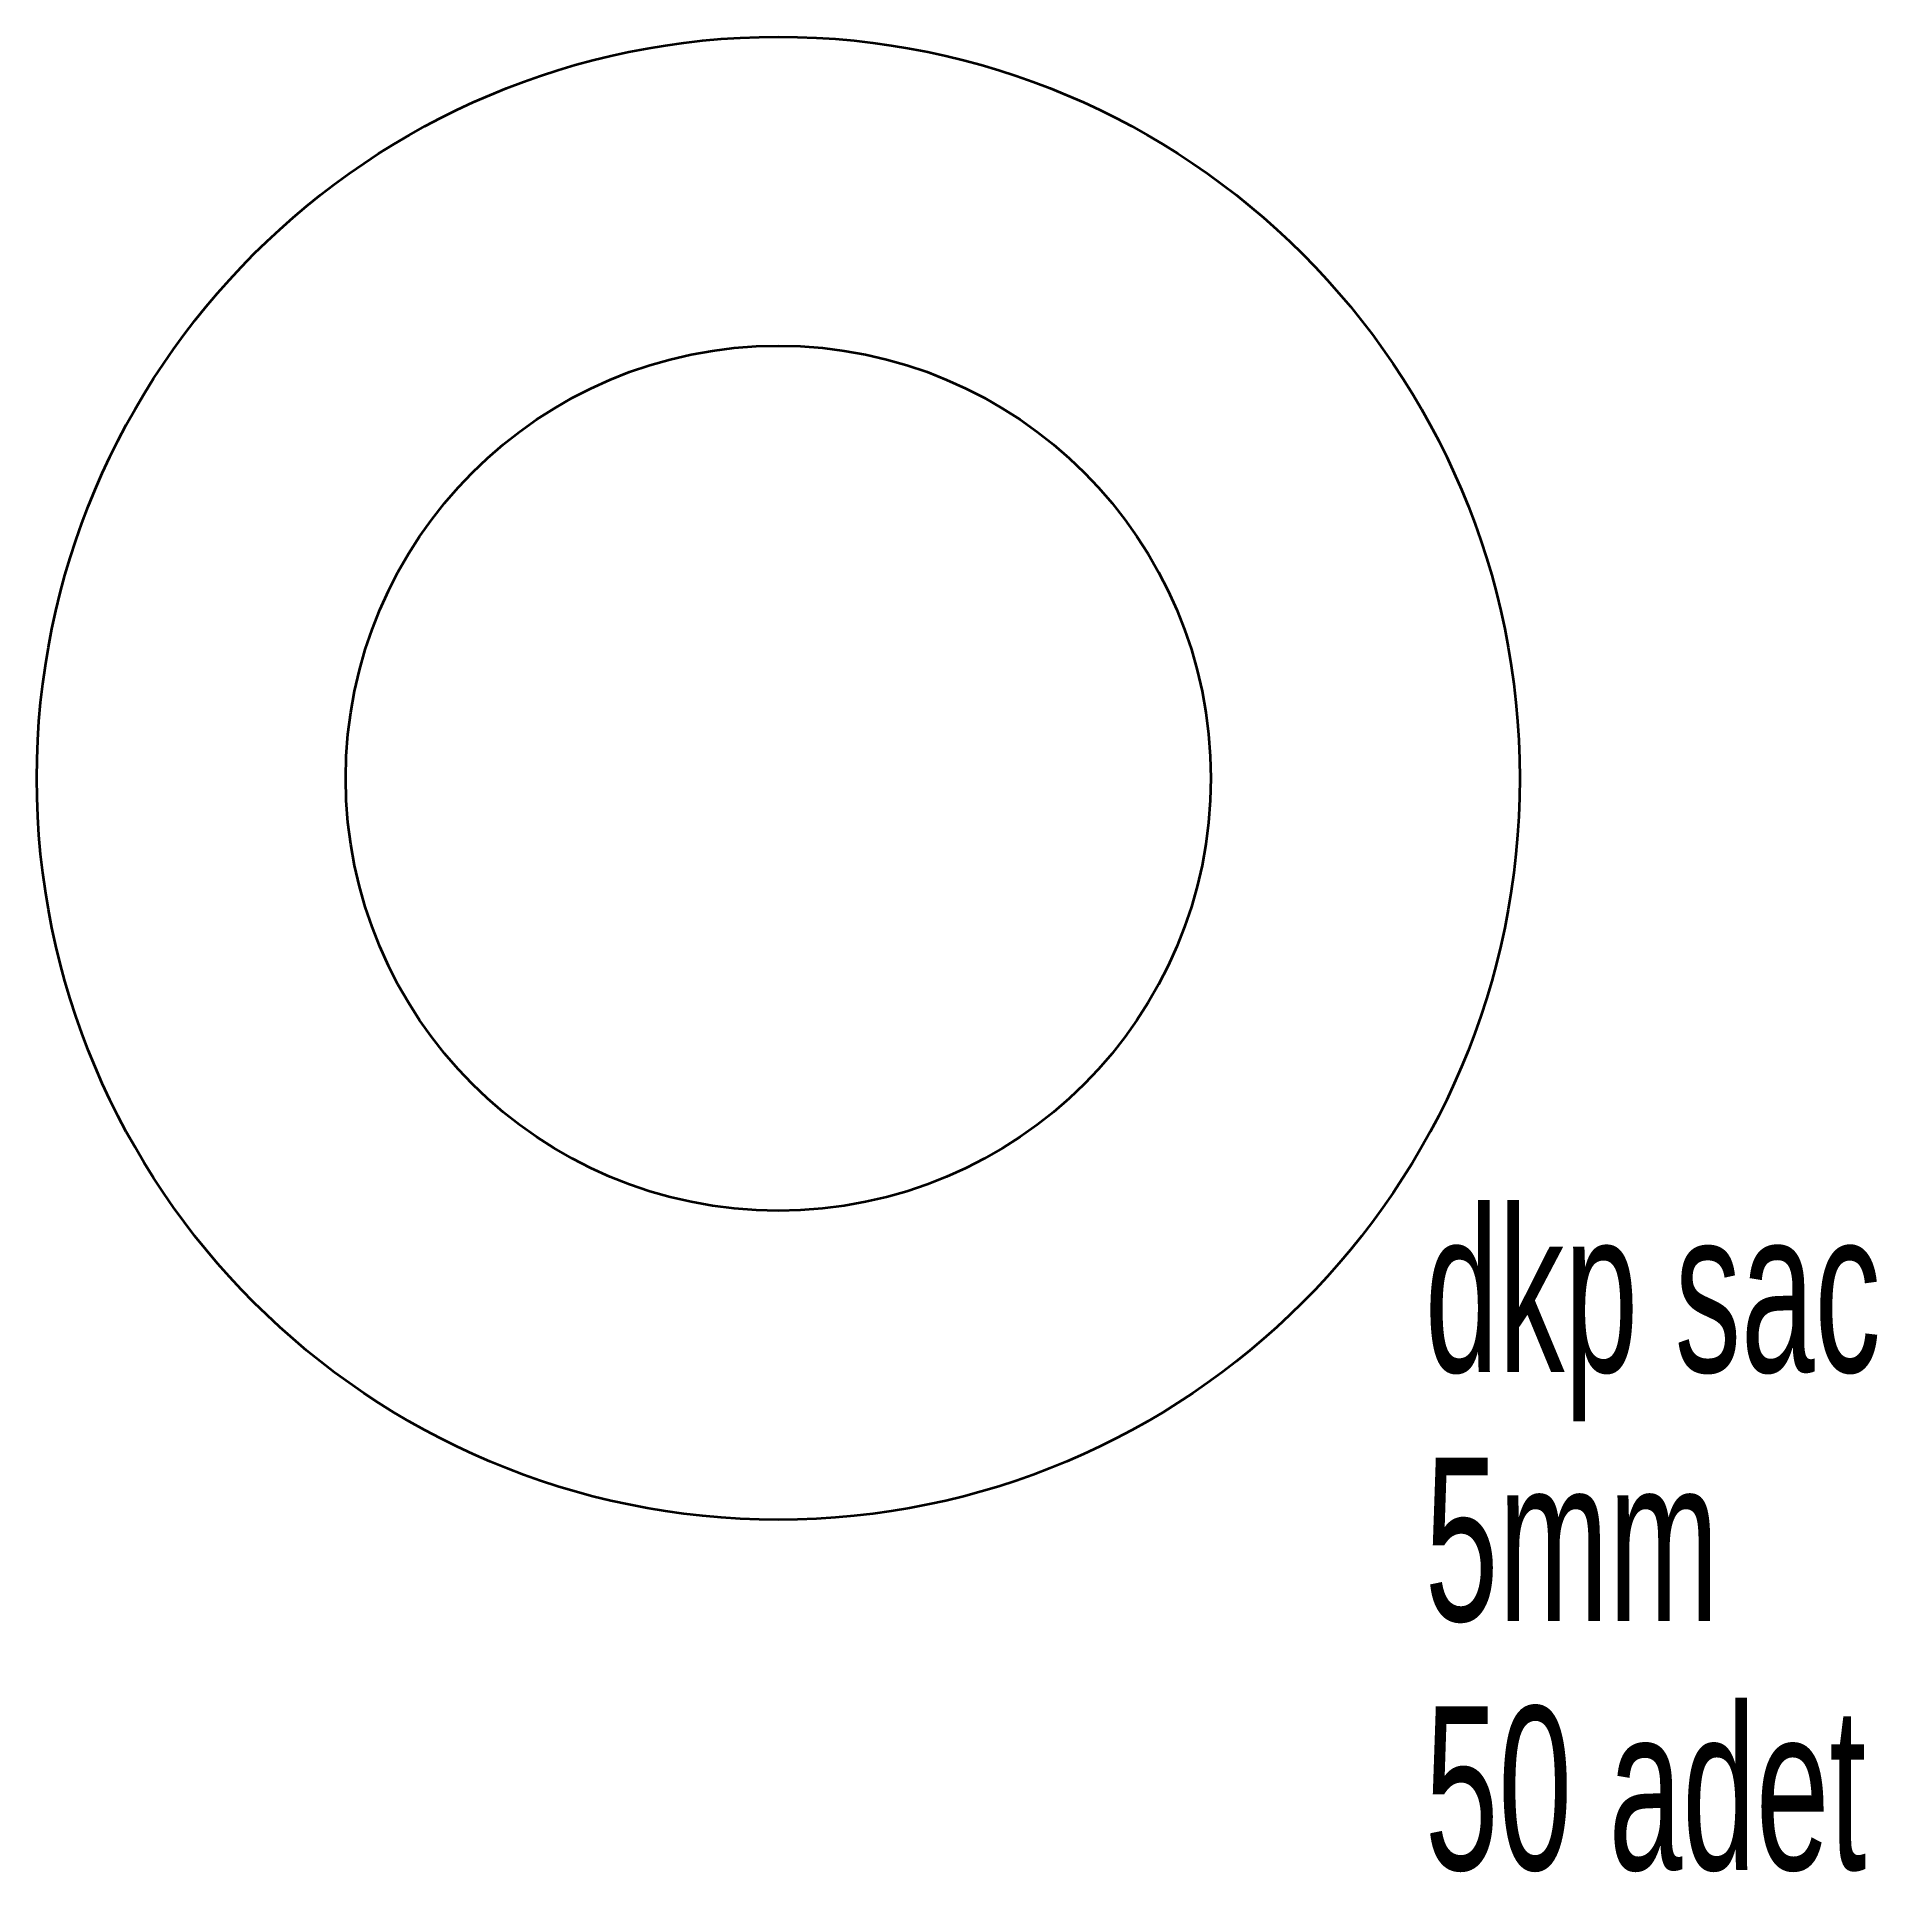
# Model space of a CAD drawing. Header units: millimetres. Extents: x 120.6 to 180.2, y 85.2 to 144.6.
import ezdxf

# ---------------------------------------------------------------- set-up
doc = ezdxf.new("R2010")
doc.units = ezdxf.units.MM
doc.styles.add('SLDTEXTSTYLE0', font='TXT', dxfattribs={"width": 0.605})

# ---------------------------------------------------------------- blocks, each defined once
blk = doc.blocks.new('SW_NOTE_0')
at = {"color": 0, "linetype": 'Continuous', "lineweight": 0, "char_height": 5.2917, "attachment_point": 1, "style": 'SLDTEXTSTYLE0'}
for s, insert in [('dkp sac', (0, 6.821)), ('5mm', (0, -1.234)), ('50 adet', (0, -9.29))]:
    blk.add_mtext(s, dxfattribs=dict(at, insert=insert))

msp = doc.modelspace()

# ---------------------------------------------------------------- linework, layer by layer
at = {"color": 7, "linetype": 'Continuous', "lineweight": 35}
for radius in [24, 14]:
    msp.add_circle((144.62, 120.636), radius, dxfattribs=at)

# ---------------------------------------------------------------- block references
at = {"color": 7, "linetype": 'Continuous', "lineweight": 0}
msp.add_blockref('SW_NOTE_0', (165.547, 99.884), dxfattribs=at)

doc.saveas('drawing.dxf')
